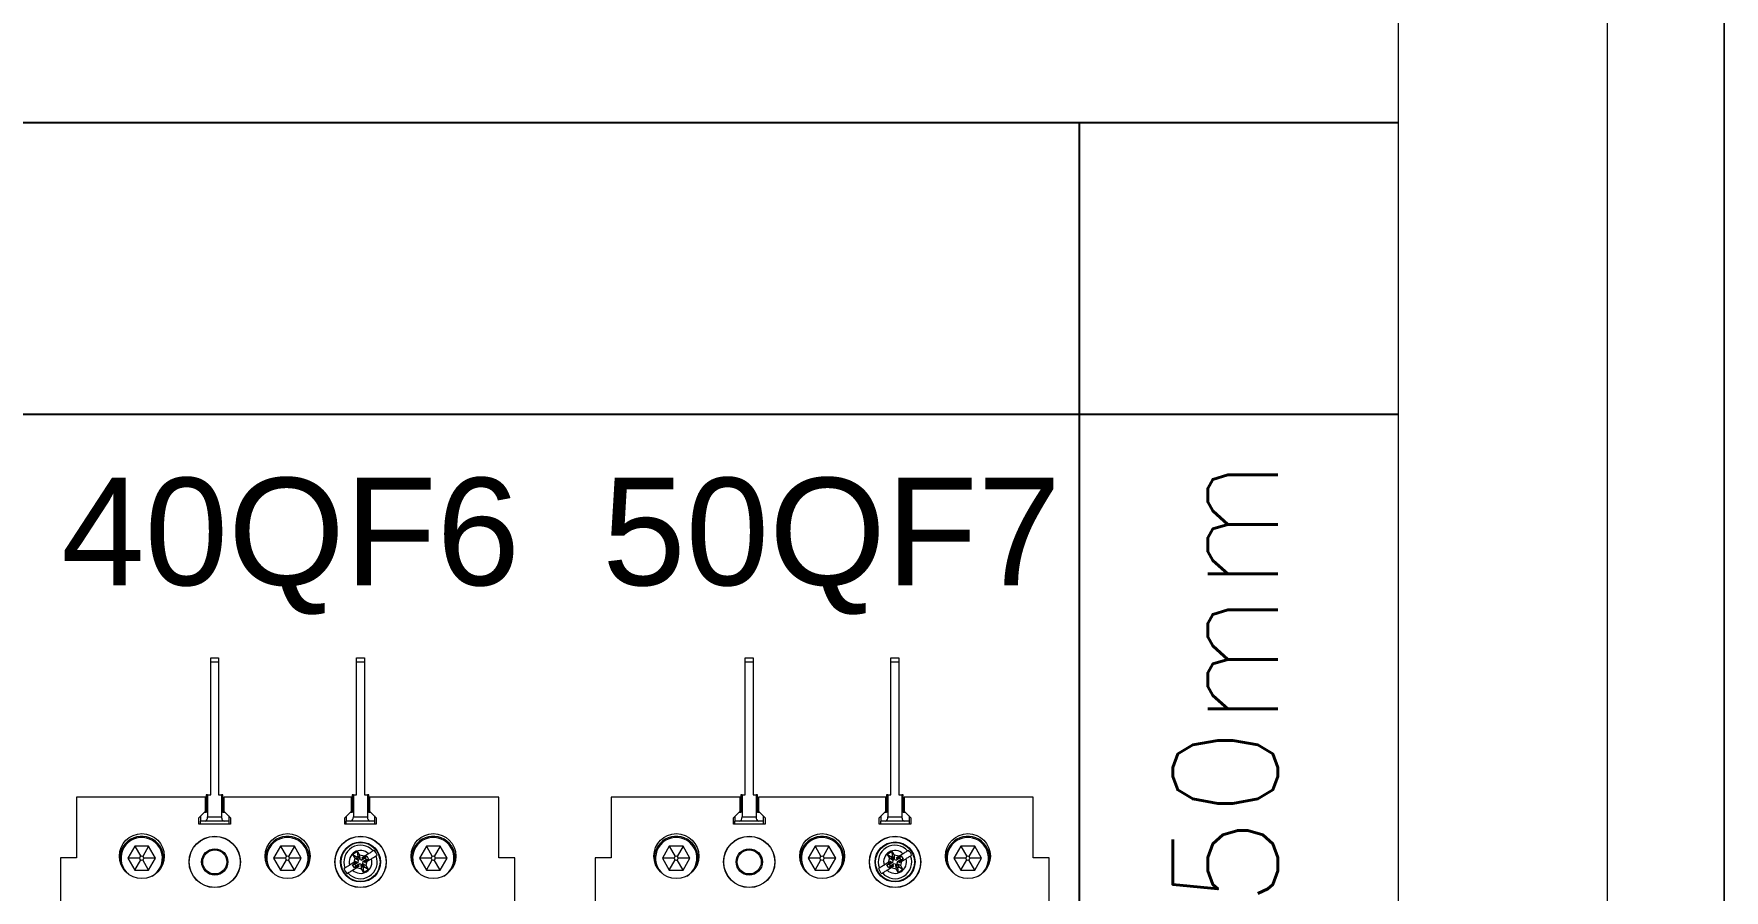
# Model space of a CAD drawing. Header units: millimetres. Extents: x 1004 to 59588, y 686 to 38112.
# Drawn here: x 44550.2 to 44840, y 37256.7 to 37403.6 of the extents above; entities that cross this region are included whole.
import ezdxf

# ---------------------------------------------------------------- set-up
doc = ezdxf.new("R2010")
doc.units = ezdxf.units.MM
doc.linetypes.add('HIDDEN', pattern=[9.525, 6.35, -3.175])
for name, color, linetype in [('PDF11_Text', 7, 'Continuous'), ('PDF4_Geometry', 7, 'Continuous'), ('Txt.Des.', 6, 'Continuous')]:
    doc.layers.add(name, color=color, linetype=linetype)
doc.styles.add('Fodra', font='romans.shx')
doc.styles.add('PDF Arial', font='arial.ttf')

msp = doc.modelspace()

# ---------------------------------------------------------------- linework, layer by layer
for p, q in [((44045.92, 37388.36), (44784.16, 37388.36)), ((44729.48, 37093.34), (44729.48, 37388.36)), ((44045.92, 37338.36), (44784.16, 37338.36))]:
    msp.add_line(p, q)
at = {"color": 7, "linetype": 'Continuous', "lineweight": 15}
for p, q in [((44580.51, 37296.54), (44581.86, 37296.54)), ((44580.51, 37295.79), (44580.51, 37296.54)), ((44581.86, 37296.54), (44581.86, 37295.79)), ((44605.51, 37296.54), (44606.86, 37296.54)), ((44605.51, 37295.79), (44605.51, 37296.54)), ((44606.86, 37296.54), (44606.86, 37295.79)), ((44672.16, 37296.54), (44673.51, 37296.54)), ((44672.16, 37295.79), (44672.16, 37296.54)), ((44673.51, 37296.54), (44673.51, 37295.79)), ((44697.16, 37296.54), (44698.51, 37296.54)), ((44697.16, 37295.79), (44697.16, 37296.54)), ((44698.51, 37296.54), (44698.51, 37295.79)), ((44581.86, 37295.79), (44580.51, 37295.79)), ((44580.51, 37273.04), (44580.51, 37295.79)), ((44581.86, 37295.79), (44581.86, 37273.04)), ((44606.86, 37295.79), (44605.51, 37295.79)), ((44605.51, 37273.04), (44605.51, 37295.79)), ((44606.86, 37295.79), (44606.86, 37273.04)), ((44673.51, 37295.79), (44672.16, 37295.79)), ((44672.16, 37273.04), (44672.16, 37295.79)), ((44673.51, 37295.79), (44673.51, 37273.04)), ((44698.51, 37295.79), (44697.16, 37295.79)), ((44697.16, 37273.04), (44697.16, 37295.79)), ((44698.51, 37295.79), (44698.51, 37273.04)), ((44579.76, 37273.04), (44579.76, 37270.04)), ((44579.98, 37273.04), (44579.76, 37273.04)), ((44579.98, 37273.04), (44579.98, 37269.29)), ((44579.98, 37273.04), (44580.51, 37273.04)), ((44581.86, 37273.04), (44582.38, 37273.04)), ((44582.38, 37273.04), (44582.38, 37269.29)), ((44582.61, 37273.04), (44582.38, 37273.04)), ((44582.61, 37270.04), (44582.61, 37273.04)), ((44604.76, 37273.04), (44604.76, 37270.04)), ((44604.98, 37273.04), (44604.76, 37273.04)), ((44604.98, 37273.04), (44604.98, 37269.29)), ((44604.98, 37273.04), (44605.51, 37273.04)), ((44606.86, 37273.04), (44607.38, 37273.04)), ((44607.38, 37273.04), (44607.38, 37269.29)), ((44607.61, 37273.04), (44607.38, 37273.04)), ((44607.61, 37270.04), (44607.61, 37273.04)), ((44671.41, 37273.04), (44671.41, 37270.04)), ((44671.64, 37273.04), (44671.41, 37273.04)), ((44671.64, 37273.04), (44671.64, 37269.29)), ((44671.64, 37273.04), (44672.16, 37273.04)), ((44673.51, 37273.04), (44674.04, 37273.04)), ((44674.04, 37273.04), (44674.04, 37269.29)), ((44674.26, 37273.04), (44674.04, 37273.04)), ((44674.26, 37270.04), (44674.26, 37273.04)), ((44696.41, 37273.04), (44696.41, 37270.04)), ((44696.64, 37273.04), (44696.41, 37273.04)), ((44696.64, 37273.04), (44696.64, 37269.29)), ((44696.64, 37273.04), (44697.16, 37273.04)), ((44698.51, 37273.04), (44699.04, 37273.04)), ((44699.04, 37273.04), (44699.04, 37269.29)), ((44699.26, 37273.04), (44699.04, 37273.04)), ((44699.26, 37270.04), (44699.26, 37273.04)), ((44557.51, 37272.64), (44557.51, 37262.24)), ((44579.65, 37272.64), (44557.51, 37272.64)), ((44578.5, 37269.12), (44579.65, 37270.27)), ((44579.76, 37270.04), (44579.42, 37270.04)), ((44579.65, 37270.27), (44579.65, 37272.64)), ((44582.99, 37270.04), (44582.61, 37270.04)), ((44582.76, 37272.64), (44582.76, 37270.27)), ((44604.65, 37272.64), (44582.76, 37272.64)), ((44582.76, 37270.27), (44583.91, 37269.12)), ((44603.5, 37269.12), (44604.65, 37270.27)), ((44604.76, 37270.04), (44604.42, 37270.04)), ((44604.65, 37270.27), (44604.65, 37272.64)), ((44607.99, 37270.04), (44607.61, 37270.04)), ((44607.76, 37272.64), (44607.76, 37270.27)), ((44629.9, 37272.64), (44607.76, 37272.64)), ((44607.76, 37270.27), (44608.91, 37269.12)), ((44629.9, 37262.24), (44629.9, 37272.64)), ((44649.17, 37272.64), (44649.17, 37262.24)), ((44671.3, 37272.64), (44649.17, 37272.64)), ((44670.15, 37269.12), (44671.3, 37270.27)), ((44671.41, 37270.04), (44671.08, 37270.04)), ((44671.3, 37270.27), (44671.3, 37272.64)), ((44674.65, 37270.04), (44674.26, 37270.04)), ((44674.42, 37272.64), (44674.42, 37270.27)), ((44696.3, 37272.64), (44674.42, 37272.64)), ((44674.42, 37270.27), (44675.57, 37269.12)), ((44695.15, 37269.12), (44696.3, 37270.27)), ((44696.41, 37270.04), (44696.08, 37270.04)), ((44696.3, 37270.27), (44696.3, 37272.64)), ((44699.65, 37270.04), (44699.26, 37270.04)), ((44699.42, 37272.64), (44699.42, 37270.27)), ((44721.55, 37272.64), (44699.42, 37272.64)), ((44699.42, 37270.27), (44700.57, 37269.12)), ((44721.55, 37262.24), (44721.55, 37272.64)), ((44578.5, 37268.04), (44578.5, 37269.12)), ((44583.91, 37268.04), (44578.5, 37268.04)), ((44578.76, 37269.37), (44578.76, 37268.54)), ((44579.55, 37268.54), (44578.76, 37268.54)), ((44578.76, 37268.04), (44578.76, 37268.54)), ((44582.81, 37268.54), (44579.55, 37268.54)), ((44579.98, 37269.29), (44582.38, 37269.29)), ((44583.61, 37268.54), (44582.81, 37268.54)), ((44583.61, 37269.43), (44583.61, 37268.54)), ((44583.61, 37268.54), (44583.61, 37268.04)), ((44583.91, 37269.12), (44583.91, 37268.04)), ((44603.5, 37268.04), (44603.5, 37269.12)), ((44608.91, 37268.04), (44603.5, 37268.04)), ((44603.76, 37269.37), (44603.76, 37268.54)), ((44604.55, 37268.54), (44603.76, 37268.54)), ((44603.76, 37268.04), (44603.76, 37268.54)), ((44607.81, 37268.54), (44604.55, 37268.54)), ((44604.98, 37269.29), (44607.38, 37269.29)), ((44608.61, 37268.54), (44607.81, 37268.54)), ((44608.61, 37269.43), (44608.61, 37268.54)), ((44608.61, 37268.54), (44608.61, 37268.04)), ((44608.91, 37269.12), (44608.91, 37268.04)), ((44670.15, 37268.04), (44670.15, 37269.12)), ((44675.57, 37268.04), (44670.15, 37268.04)), ((44670.41, 37269.37), (44670.41, 37268.54)), ((44671.2, 37268.54), (44670.41, 37268.54)), ((44670.41, 37268.04), (44670.41, 37268.54)), ((44674.47, 37268.54), (44671.2, 37268.54)), ((44671.64, 37269.29), (44674.04, 37269.29)), ((44675.26, 37268.54), (44674.47, 37268.54)), ((44675.26, 37269.43), (44675.26, 37268.54)), ((44675.26, 37268.54), (44675.26, 37268.04)), ((44675.57, 37269.12), (44675.57, 37268.04)), ((44695.15, 37268.04), (44695.15, 37269.12)), ((44700.57, 37268.04), (44695.15, 37268.04)), ((44695.41, 37269.37), (44695.41, 37268.54)), ((44696.2, 37268.54), (44695.41, 37268.54)), ((44695.41, 37268.04), (44695.41, 37268.54)), ((44699.47, 37268.54), (44696.2, 37268.54)), ((44696.64, 37269.29), (44699.04, 37269.29)), ((44700.26, 37268.54), (44699.47, 37268.54)), ((44700.26, 37269.43), (44700.26, 37268.54)), ((44700.26, 37268.54), (44700.26, 37268.04)), ((44700.57, 37269.12), (44700.57, 37268.04)), ((44567.5, 37264.24), (44566.31, 37262.19)), ((44569.86, 37264.24), (44567.5, 37264.24)), ((44567.5, 37264.24), (44568.51, 37262.5)), ((44569.86, 37264.24), (44568.86, 37262.5)), ((44571.05, 37262.19), (44569.86, 37264.24)), ((44592.5, 37264.24), (44591.31, 37262.19)), ((44594.86, 37264.24), (44592.5, 37264.24)), ((44592.5, 37264.24), (44593.51, 37262.5)), ((44594.86, 37264.24), (44593.86, 37262.5)), ((44596.05, 37262.19), (44594.86, 37264.24)), ((44617.5, 37264.24), (44616.31, 37262.19)), ((44619.86, 37264.24), (44617.5, 37264.24)), ((44617.5, 37264.24), (44618.51, 37262.5)), ((44619.86, 37264.24), (44618.86, 37262.5)), ((44621.05, 37262.19), (44619.86, 37264.24)), ((44659.15, 37264.24), (44657.97, 37262.19)), ((44661.52, 37264.24), (44659.15, 37264.24)), ((44659.15, 37264.24), (44660.16, 37262.5)), ((44661.52, 37264.24), (44660.51, 37262.5)), ((44662.7, 37262.19), (44661.52, 37264.24)), ((44684.15, 37264.24), (44682.97, 37262.19)), ((44686.52, 37264.24), (44684.15, 37264.24)), ((44684.15, 37264.24), (44685.16, 37262.5)), ((44686.52, 37264.24), (44685.51, 37262.5)), ((44687.7, 37262.19), (44686.52, 37264.24)), ((44709.15, 37264.24), (44707.97, 37262.19)), ((44711.52, 37264.24), (44709.15, 37264.24)), ((44709.15, 37264.24), (44710.16, 37262.5)), ((44711.52, 37264.24), (44710.51, 37262.5)), ((44712.7, 37262.19), (44711.52, 37264.24)), ((44557.51, 37262.24), (44554.76, 37262.24)), ((44554.76, 37262.24), (44554.76, 37215.45)), ((44566.31, 37262.19), (44567.5, 37260.14)), ((44568.33, 37262.19), (44566.31, 37262.19)), ((44567.5, 37260.14), (44568.51, 37261.89)), ((44569.86, 37260.14), (44568.86, 37261.89)), ((44571.05, 37262.19), (44569.03, 37262.19)), ((44569.86, 37260.14), (44571.05, 37262.19)), ((44591.31, 37262.19), (44592.5, 37260.14)), ((44593.33, 37262.19), (44591.31, 37262.19)), ((44592.5, 37260.14), (44593.51, 37261.89)), ((44594.86, 37260.14), (44593.86, 37261.89)), ((44596.05, 37262.19), (44594.03, 37262.19)), ((44594.86, 37260.14), (44596.05, 37262.19)), ((44605.04, 37261.43), (44604.32, 37260.99)), ((44604.81, 37261.08), (44605.43, 37261.45)), ((44605.7, 37263.35), (44604.84, 37262.83)), ((44605.52, 37262.39), (44604.84, 37262.83)), ((44604.84, 37262.83), (44605.23, 37262.19)), ((44605.23, 37262.19), (44605.04, 37261.43)), ((44605.04, 37261.43), (44605.48, 37261.69)), ((44605.81, 37261.48), (44605.21, 37261.12)), ((44605.88, 37261.79), (44605.23, 37262.19)), ((44605.37, 37260.86), (44605.96, 37261.22)), ((44605.43, 37261.45), (44605.48, 37261.69)), ((44605.81, 37261.48), (44605.43, 37261.45)), ((44605.78, 37262.54), (44605.52, 37262.39)), ((44605.52, 37262.39), (44605.88, 37261.79)), ((44605.78, 37262.54), (44605.7, 37263.35)), ((44606.09, 37262.71), (44605.7, 37263.35)), ((44605.96, 37261.22), (44605.76, 37260.9)), ((44606.14, 37261.95), (44605.78, 37262.54)), ((44605.81, 37261.48), (44605.88, 37261.79)), ((44606.28, 37261.15), (44605.96, 37261.22)), ((44606.85, 37262.52), (44606.09, 37262.71)), ((44606.14, 37261.95), (44606.09, 37262.71)), ((44606.14, 37261.95), (44606.45, 37261.87)), ((44606.28, 37261.15), (44606.33, 37260.39)), ((44606.28, 37261.15), (44606.64, 37260.56)), ((44606.41, 37262.26), (44606.85, 37262.52)), ((44606.41, 37262.26), (44606.65, 37262.2)), ((44607.05, 37262.23), (44606.45, 37261.87)), ((44606.45, 37261.87), (44606.65, 37262.2)), ((44606.61, 37261.62), (44606.53, 37261.3)), ((44606.53, 37261.3), (44607.18, 37260.91)), ((44606.89, 37260.71), (44606.53, 37261.3)), ((44606.61, 37261.62), (44607.2, 37261.98)), ((44606.61, 37261.62), (44606.99, 37261.64)), ((44606.65, 37262.2), (44607.27, 37262.57)), ((44607.57, 37262.96), (44606.85, 37262.52)), ((44607.37, 37261.67), (44606.93, 37261.4)), ((44606.99, 37261.64), (44606.93, 37261.4)), ((44607.6, 37262.02), (44606.99, 37261.64)), ((44607.05, 37262.23), (44607.27, 37262.57)), ((44607.2, 37261.98), (44607.05, 37262.23)), ((44607.18, 37260.91), (44607.37, 37261.67)), ((44607.2, 37261.98), (44607.6, 37262.02)), ((44607.27, 37262.57), (44607.6, 37262.02)), ((44607.37, 37261.67), (44608.09, 37262.11)), ((44616.31, 37262.19), (44617.5, 37260.14)), ((44618.33, 37262.19), (44616.31, 37262.19)), ((44617.5, 37260.14), (44618.51, 37261.89)), ((44619.86, 37260.14), (44618.86, 37261.89)), ((44621.05, 37262.19), (44619.03, 37262.19)), ((44619.86, 37260.14), (44621.05, 37262.19)), ((44632.65, 37262.24), (44629.9, 37262.24)), ((44632.65, 37215.45), (44632.65, 37262.24)), ((44649.17, 37262.24), (44646.42, 37262.24)), ((44646.42, 37262.24), (44646.42, 37215.45)), ((44657.97, 37262.19), (44659.15, 37260.14)), ((44659.99, 37262.19), (44657.97, 37262.19)), ((44659.15, 37260.14), (44660.16, 37261.89)), ((44661.52, 37260.14), (44660.51, 37261.89)), ((44662.7, 37262.19), (44660.69, 37262.19)), ((44661.52, 37260.14), (44662.7, 37262.19)), ((44682.97, 37262.19), (44684.15, 37260.14)), ((44684.99, 37262.19), (44682.97, 37262.19)), ((44684.15, 37260.14), (44685.16, 37261.89)), ((44686.52, 37260.14), (44685.51, 37261.89)), ((44687.7, 37262.19), (44685.69, 37262.19)), ((44686.52, 37260.14), (44687.7, 37262.19)), ((44696.7, 37261.43), (44695.98, 37260.99)), ((44696.47, 37261.08), (44697.08, 37261.45)), ((44697.35, 37263.35), (44696.5, 37262.83)), ((44697.18, 37262.39), (44696.5, 37262.83)), ((44696.5, 37262.83), (44696.89, 37262.19)), ((44696.89, 37262.19), (44696.7, 37261.43)), ((44696.7, 37261.43), (44697.14, 37261.69)), ((44697.46, 37261.48), (44696.87, 37261.12)), ((44697.54, 37261.79), (44696.89, 37262.19)), ((44697.02, 37260.86), (44697.62, 37261.22)), ((44697.08, 37261.45), (44697.14, 37261.69)), ((44697.46, 37261.48), (44697.08, 37261.45)), ((44697.43, 37262.54), (44697.18, 37262.39)), ((44697.18, 37262.39), (44697.54, 37261.79)), ((44697.43, 37262.54), (44697.35, 37263.35)), ((44697.74, 37262.71), (44697.35, 37263.35)), ((44697.62, 37261.22), (44697.42, 37260.9)), ((44697.79, 37261.95), (44697.43, 37262.54)), ((44697.46, 37261.48), (44697.54, 37261.79)), ((44697.93, 37261.15), (44697.62, 37261.22)), ((44698.5, 37262.52), (44697.74, 37262.71)), ((44697.79, 37261.95), (44697.74, 37262.71)), ((44697.79, 37261.95), (44698.11, 37261.87)), ((44697.93, 37261.15), (44697.98, 37260.39)), ((44697.93, 37261.15), (44698.29, 37260.56)), ((44698.06, 37262.26), (44698.5, 37262.52)), ((44698.06, 37262.26), (44698.31, 37262.2)), ((44698.7, 37262.23), (44698.11, 37261.87)), ((44698.11, 37261.87), (44698.31, 37262.2)), ((44698.26, 37261.62), (44698.18, 37261.3)), ((44698.18, 37261.3), (44698.84, 37260.91)), ((44698.55, 37260.71), (44698.18, 37261.3)), ((44698.26, 37261.62), (44698.85, 37261.98)), ((44698.26, 37261.62), (44698.64, 37261.64)), ((44698.31, 37262.2), (44698.92, 37262.57)), ((44699.23, 37262.96), (44698.5, 37262.52)), ((44699.02, 37261.67), (44698.58, 37261.4)), ((44698.64, 37261.64), (44698.58, 37261.4)), ((44699.26, 37262.02), (44698.64, 37261.64)), ((44698.7, 37262.23), (44698.92, 37262.57)), ((44698.85, 37261.98), (44698.7, 37262.23)), ((44698.84, 37260.91), (44699.02, 37261.67)), ((44698.85, 37261.98), (44699.26, 37262.02)), ((44698.92, 37262.57), (44699.26, 37262.02)), ((44699.02, 37261.67), (44699.74, 37262.11)), ((44707.97, 37262.19), (44709.15, 37260.14)), ((44709.99, 37262.19), (44707.97, 37262.19)), ((44709.15, 37260.14), (44710.16, 37261.89)), ((44711.52, 37260.14), (44710.51, 37261.89)), ((44712.7, 37262.19), (44710.69, 37262.19)), ((44711.52, 37260.14), (44712.7, 37262.19)), ((44724.3, 37262.24), (44721.55, 37262.24)), ((44724.3, 37215.45), (44724.3, 37262.24)), ((44567.5, 37260.14), (44569.86, 37260.14)), ((44592.5, 37260.14), (44594.86, 37260.14)), ((44605.21, 37261.12), (44604.81, 37261.08)), ((44605.15, 37260.52), (44604.81, 37261.08)), ((44604.84, 37260.13), (44605.56, 37260.57)), ((44605.76, 37260.9), (44605.15, 37260.52)), ((44605.37, 37260.86), (44605.15, 37260.52)), ((44605.21, 37261.12), (44605.37, 37260.86)), ((44606, 37260.84), (44605.56, 37260.57)), ((44605.56, 37260.57), (44606.33, 37260.39)), ((44606, 37260.84), (44605.76, 37260.9)), ((44606.33, 37260.39), (44606.71, 37259.75)), ((44606.64, 37260.56), (44606.89, 37260.71)), ((44606.64, 37260.56), (44606.71, 37259.75)), ((44606.71, 37259.75), (44607.57, 37260.27)), ((44606.89, 37260.71), (44607.57, 37260.27)), ((44607.57, 37260.27), (44607.18, 37260.91)), ((44617.5, 37260.14), (44619.86, 37260.14)), ((44659.15, 37260.14), (44661.52, 37260.14)), ((44684.15, 37260.14), (44686.52, 37260.14)), ((44696.87, 37261.12), (44696.47, 37261.08)), ((44696.8, 37260.52), (44696.47, 37261.08)), ((44696.5, 37260.13), (44697.22, 37260.57)), ((44697.42, 37260.9), (44696.8, 37260.52)), ((44697.02, 37260.86), (44696.8, 37260.52)), ((44696.87, 37261.12), (44697.02, 37260.86)), ((44697.66, 37260.84), (44697.22, 37260.57)), ((44697.22, 37260.57), (44697.98, 37260.39)), ((44697.66, 37260.84), (44697.42, 37260.9)), ((44697.98, 37260.39), (44698.37, 37259.75)), ((44698.29, 37260.56), (44698.55, 37260.71)), ((44698.29, 37260.56), (44698.37, 37259.75)), ((44698.37, 37259.75), (44699.22, 37260.27)), ((44698.55, 37260.71), (44699.22, 37260.27)), ((44699.22, 37260.27), (44698.84, 37260.91)), ((44709.15, 37260.14), (44711.52, 37260.14))]:
    msp.add_line(p, q, dxfattribs=at)
for centre, radius in [((44568.71, 37262.55), 3.85), ((44581.21, 37261.55), 4.4), ((44581.21, 37261.55), 4.38), ((44593.71, 37262.55), 3.85), ((44606.21, 37261.55), 4.4), ((44606.21, 37261.55), 4.38), ((44606.21, 37261.55), 3.43), ((44606.21, 37261.55), 3.34), ((44618.71, 37262.55), 3.85), ((44660.36, 37262.55), 3.85), ((44672.86, 37261.55), 4.4), ((44672.86, 37261.55), 4.38), ((44685.36, 37262.55), 3.85), ((44697.86, 37261.55), 4.4), ((44697.86, 37261.55), 4.38), ((44697.86, 37261.55), 3.43), ((44697.86, 37261.55), 3.34), ((44710.36, 37262.55), 3.85), ((44581.21, 37261.55), 2.25), ((44581.21, 37261.55), 2.06), ((44672.86, 37261.55), 2.25), ((44672.86, 37261.55), 2.06)]:
    msp.add_circle(centre, radius, dxfattribs=at)
for centre, radius, start, end in [((44568.68, 37262.19), 3.75, 342.5295, 188.9596), ((44593.68, 37262.19), 3.75, 342.5295, 188.9596), ((44606.21, 37261.55), 2.87, 41.3407, 201.2768), ((44618.68, 37262.19), 3.75, 342.5295, 188.9596), ((44660.34, 37262.19), 3.75, 342.5295, 188.9596), ((44685.34, 37262.19), 3.75, 342.5295, 188.9596), ((44697.86, 37261.55), 2.87, 41.3407, 201.2768), ((44710.34, 37262.19), 3.75, 342.5295, 188.9596), ((44568.68, 37262.19), 0.35, 120, 180), ((44568.68, 37262.19), 0.35, 180, 240), ((44568.68, 37262.19), 0.35, 60, 120), ((44568.68, 37262.19), 0.35, 240, 300), ((44568.68, 37262.19), 0.35, 0, 60), ((44568.68, 37262.19), 0.35, 300, 0), ((44593.68, 37262.19), 0.35, 120, 180), ((44593.68, 37262.19), 0.35, 180, 240), ((44593.68, 37262.19), 0.35, 60, 120), ((44593.68, 37262.19), 0.35, 240, 300), ((44593.68, 37262.19), 0.35, 0, 60), ((44593.68, 37262.19), 0.35, 300, 0), ((44606.21, 37261.55), 2.87, 221.3407, 21.2768), ((44606.21, 37261.55), 1.96, 46.0575, 196.5599), ((44606.21, 37261.55), 1.96, 226.0575, 16.5599), ((44606.21, 37261.55), 3.07, 21.9274, 40.6901), ((44618.68, 37262.19), 0.35, 120, 180), ((44618.68, 37262.19), 0.35, 180, 240), ((44618.68, 37262.19), 0.35, 60, 120), ((44618.68, 37262.19), 0.35, 240, 300), ((44618.68, 37262.19), 0.35, 0, 60), ((44618.68, 37262.19), 0.35, 300, 0), ((44660.34, 37262.19), 0.35, 120, 180), ((44660.34, 37262.19), 0.35, 180, 240), ((44660.34, 37262.19), 0.35, 60, 120), ((44660.34, 37262.19), 0.35, 240, 300), ((44660.34, 37262.19), 0.35, 0, 60), ((44660.34, 37262.19), 0.35, 300, 0), ((44685.34, 37262.19), 0.35, 120, 180), ((44685.34, 37262.19), 0.35, 180, 240), ((44685.34, 37262.19), 0.35, 60, 120), ((44685.34, 37262.19), 0.35, 240, 300), ((44685.34, 37262.19), 0.35, 0, 60), ((44685.34, 37262.19), 0.35, 300, 0), ((44697.86, 37261.55), 2.87, 221.3407, 21.2768), ((44697.86, 37261.55), 1.96, 46.0575, 196.5599), ((44697.86, 37261.55), 1.96, 226.0575, 16.5599), ((44697.86, 37261.55), 3.07, 21.9274, 40.6901), ((44710.34, 37262.19), 0.35, 120, 180), ((44710.34, 37262.19), 0.35, 180, 240), ((44710.34, 37262.19), 0.35, 60, 120), ((44710.34, 37262.19), 0.35, 240, 300), ((44710.34, 37262.19), 0.35, 0, 60), ((44710.34, 37262.19), 0.35, 300, 0), ((44606.21, 37261.55), 3.07, 201.9274, 220.6901), ((44697.86, 37261.55), 3.07, 201.9274, 220.6901)]:
    msp.add_arc(centre, radius, start, end, dxfattribs=at)
at = {"color": 8, "linetype": 'Continuous', "lineweight": 15}
for centre in [(44568.68, 37262.19), (44593.68, 37262.19), (44618.68, 37262.19), (44660.34, 37262.19), (44685.34, 37262.19), (44710.34, 37262.19)]:
    msp.add_arc(centre, 3.55, 300.4279, 231.0611, dxfattribs=at)
at = {"color": 7, "linetype": 'Continuous', "lineweight": 15}
for centre, start_param, end_param in [((44579.55, 37269.29), 3.141593, 4.712389), ((44582.81, 37269.29), 1.570796, 3.141593), ((44604.55, 37269.29), 3.141593, 4.712389), ((44607.81, 37269.29), 1.570796, 3.141593), ((44671.2, 37269.29), 3.141593, 4.712389), ((44674.47, 37269.29), 1.570796, 3.141593), ((44696.2, 37269.29), 3.141593, 4.712389), ((44699.47, 37269.29), 1.570796, 3.141593)]:
    msp.add_ellipse(centre, major_axis=(0, 0.75), ratio=0.57735, start_param=start_param, end_param=end_param, dxfattribs=at)
for points, knots in [([(44608.36, 37263.44), (44608.35, 37263.44), (44608.3, 37263.41), (44608.17, 37263.32), (44607.92, 37263.17), (44607.71, 37263.04), (44607.59, 37262.97), (44607.57, 37262.96)], [0, 0, 0, 0, 0.0604932, 0.3497792, 0.6419729, 0.9393717, 1, 1, 1, 1]), ([(44608.09, 37262.11), (44608.16, 37262.15), (44608.33, 37262.26), (44608.59, 37262.41), (44608.78, 37262.53), (44608.85, 37262.57), (44608.88, 37262.59)], [0, 0, 0, 0, 0.217543, 0.528612, 0.82963, 1, 1, 1, 1]), ([(44608.53, 37263.55), (44608.48, 37263.52), (44608.42, 37263.48), (44608.37, 37263.45), (44608.36, 37263.44)], [0, 0, 0, 0, 0.8893708, 1, 1, 1, 1]), ([(44608.88, 37262.59), (44608.89, 37262.59), (44608.94, 37262.63), (44609, 37262.66), (44609.05, 37262.69)], [0, 0, 0, 0, 0.110629, 1, 1, 1, 1]), ([(44700.02, 37263.44), (44700.01, 37263.44), (44699.96, 37263.41), (44699.82, 37263.32), (44699.57, 37263.17), (44699.36, 37263.04), (44699.24, 37262.97), (44699.23, 37262.96)], [0, 0, 0, 0, 0.0604932, 0.3497792, 0.6419729, 0.9393717, 1, 1, 1, 1]), ([(44699.74, 37262.11), (44699.82, 37262.15), (44699.99, 37262.26), (44700.24, 37262.41), (44700.44, 37262.53), (44700.51, 37262.57), (44700.54, 37262.59)], [0, 0, 0, 0, 0.217543, 0.528612, 0.82963, 1, 1, 1, 1]), ([(44700.19, 37263.55), (44700.14, 37263.52), (44700.08, 37263.48), (44700.02, 37263.45), (44700.02, 37263.44)], [0, 0, 0, 0, 0.8893708, 1, 1, 1, 1]), ([(44700.54, 37262.59), (44700.54, 37262.59), (44700.6, 37262.63), (44700.66, 37262.66), (44700.71, 37262.69)], [0, 0, 0, 0, 0.110629, 1, 1, 1, 1]), ([(44603.53, 37260.51), (44603.53, 37260.5), (44603.47, 37260.47), (44603.41, 37260.43), (44603.36, 37260.4)], [0, 0, 0, 0, 0.1106292, 1, 1, 1, 1]), ([(44604.32, 37260.99), (44604.29, 37260.97), (44604.15, 37260.88), (44603.95, 37260.76), (44603.73, 37260.63), (44603.6, 37260.55), (44603.55, 37260.51), (44603.53, 37260.51)], [0, 0, 0, 0, 0.114112, 0.42888, 0.617845, 0.909493, 1, 1, 1, 1]), ([(44603.88, 37259.55), (44603.93, 37259.58), (44603.99, 37259.61), (44604.05, 37259.65), (44604.05, 37259.65)], [0, 0, 0, 0, 0.889371, 1, 1, 1, 1]), ([(44604.05, 37259.65), (44604.09, 37259.67), (44604.15, 37259.71), (44604.31, 37259.81), (44604.53, 37259.94), (44604.73, 37260.07), (44604.84, 37260.13), (44604.84, 37260.13)], [0, 0, 0, 0, 0.221054, 0.38281, 0.683142, 0.983236, 1, 1, 1, 1]), ([(44695.19, 37260.51), (44695.18, 37260.5), (44695.12, 37260.47), (44695.07, 37260.43), (44695.02, 37260.4)], [0, 0, 0, 0, 0.1106292, 1, 1, 1, 1]), ([(44695.98, 37260.99), (44695.94, 37260.97), (44695.8, 37260.88), (44695.6, 37260.76), (44695.39, 37260.63), (44695.26, 37260.55), (44695.2, 37260.51), (44695.19, 37260.51)], [0, 0, 0, 0, 0.114112, 0.42888, 0.617845, 0.909493, 1, 1, 1, 1]), ([(44695.54, 37259.55), (44695.59, 37259.58), (44695.64, 37259.61), (44695.7, 37259.65), (44695.71, 37259.65)], [0, 0, 0, 0, 0.889371, 1, 1, 1, 1]), ([(44695.71, 37259.65), (44695.74, 37259.67), (44695.81, 37259.71), (44695.97, 37259.81), (44696.19, 37259.94), (44696.39, 37260.07), (44696.49, 37260.13), (44696.5, 37260.13)], [0, 0, 0, 0, 0.221054, 0.38281, 0.683142, 0.983236, 1, 1, 1, 1])]:
    msp.add_open_spline(points, degree=3, knots=knots, dxfattribs=at)
at = {"layer": 'PDF4_Geometry', "lineweight": 0}
msp.add_lwpolyline([(43995.92, 35980.39), (44840.04, 35980.39), (44840.04, 36080.39), (44840.04, 37975.69), (43995.92, 37975.69), (43995.92, 36080.39), (43995.92, 37975.69), (44840.04, 37975.69), (44840.04, 36080.39), (43995.92, 36080.39), (44840.04, 36080.39), (43995.92, 36080.39), (43995.92, 35980.39), (43995.92, 36080.39)], dxfattribs=at)
msp.add_lwpolyline([(44015.92, 36100.39), (44820.04, 36100.39), (44820.04, 37956.27), (44015.92, 37956.27)], close=True, dxfattribs=at)
at = {"layer": 'PDF4_Geometry', "color": 7, "lineweight": 0}
msp.add_lwpolyline([(44784.16, 37923.92), (44784.16, 36128.04), (44045.92, 36128.04), (44045.92, 37923.92)], close=True, dxfattribs=at)

# ---------------------------------------------------------------- texts
at = {"layer": 'PDF11_Text', "char_height": 18.422, "attachment_point": 7, "style": 'PDF Arial'}
for s, insert in [('40QF6', (44554.88, 37303.94)), ('50QF7', (44647.65, 37303.94))]:
    msp.add_mtext(s, dxfattribs=dict(at, insert=insert))
at = {"layer": 'Txt.Des.', "linetype": 'HIDDEN', "insert": (44754.48, 37206.79), "char_height": 18, "attachment_point": 5, "rotation": 90, "style": 'Fodra'}
msp.add_mtext_dynamic_manual_height_columns('CANALETA 50x50mm', width=1070, gutter_width=10, heights=[0], dxfattribs=at)

doc.saveas('drawing.dxf')
